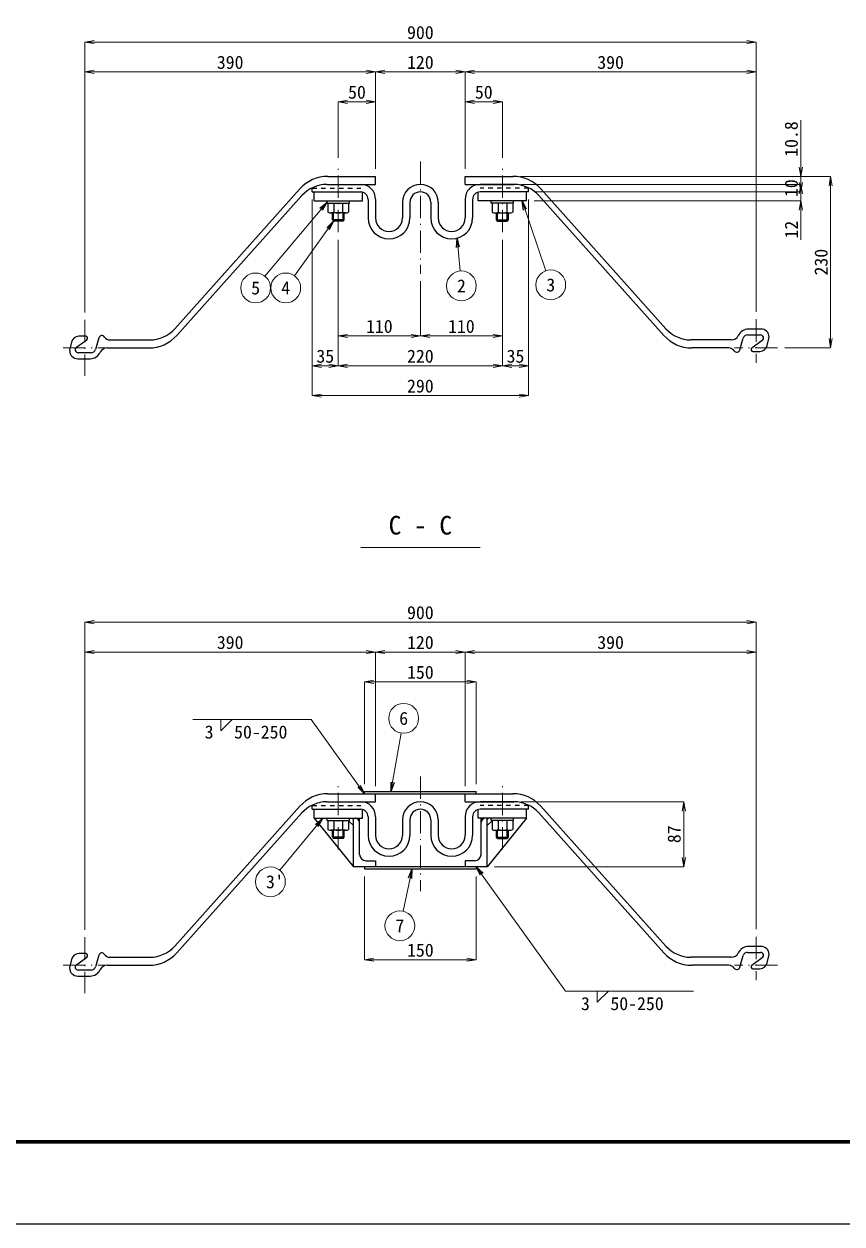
# Model space of a CAD drawing. Header units: millimetres. Extents: x -4215 to 12000, y -28161 to -8405.
# Drawn here: x 2702 to 5992, y -17315 to -12489 of the extents above; entities that cross this region are included whole.
import ezdxf
from ezdxf.enums import TextEntityAlignment as Align

# ---------------------------------------------------------------- set-up
doc = ezdxf.new("R2010")
doc.units = ezdxf.units.MM
doc.header["$LTSCALE"] = 15
doc.header["$PDSIZE"] = 300
doc.linetypes.add('SXF_一点短鎖線', pattern=[9.25, 6, -1.5, 0.25, -1.5])
doc.linetypes.add('SXF_跳び破線', pattern=[12, 6, -6])
doc.layers.get('Defpoints').update_dxf_attribs({"color": 153})
for name, color, linetype, lineweight in [('D-BMK', 2, 'SXF_一点短鎖線', 13), ('D-DCR-HCH1', 2, 'Continuous', 18), ('D-STR', 1, 'Continuous', 25), ('D-STR-DIM', 7, 'Continuous', 13), ('D-STR-HTXT', 7, 'Continuous', 13), ('D-TTL', 2, 'Continuous', 140), ('D-TTL-LINE', 7, 'Continuous', 13), ('D-TTL-TXT', 7, 'Continuous', 13)]:
    doc.layers.add(name, color=color, linetype=linetype, lineweight=lineweight)
doc.styles.add('MS ゴシック', font='MS Gothic.ttf')
doc.dimstyles.new('DIM-15', dxfattribs={"dimscale": 15, "dimtxt": 3.5, "dimasz": 2.5, "dimexe": 0, "dimexo": 2, "dimgap": 0.8, "dimtad": 1, "dimdec": 1, "dimdsep": 46, "dimtxsty": 'MS ゴシック', "dimblk": 'OPEN', "dimcen": 0.1, "dimaunit": 1, "dimadec": 4, "dimazin": 0, "dimtfac": 1, "dimtdec": 1, "dimtmove": 0, "dimatfit": 3, "dimldrblk": 'OPEN', "dimfxl": 1, "dimtolj": 1, "dimtzin": 0, "dimlwd": -1, "dimlwe": -1, "dimarcsym": 2})
doc.dimstyles.new('DIM-15-F', dxfattribs={"dimscale": 15, "dimtxt": 3.5, "dimasz": 2.5, "dimexe": 0, "dimexo": 2, "dimgap": 0.8, "dimtad": 1, "dimdec": 1, "dimdsep": 46, "dimtxsty": 'MS ゴシック', "dimblk": 'OPEN', "dimcen": 0.1, "dimaunit": 1, "dimadec": 4, "dimazin": 0, "dimtfac": 1, "dimtdec": 1, "dimtmove": 2, "dimatfit": 3, "dimldrblk": 'OPEN', "dimfxl": 1, "dimtolj": 1, "dimtzin": 0, "dimlwd": -1, "dimlwe": -1, "dimarcsym": 2})

# ---------------------------------------------------------------- blocks, each defined once
blk = doc.blocks.new('_Open')
at = {"color": 0, "linetype": 'ByBlock', "lineweight": -2}
for p, q in [((-1, 0.17), (0, 0)), ((-1, -0.17), (0, 0)), ((0, 0), (-1, 0))]:
    blk.add_line(p, q, dxfattribs=at)
blk = doc.blocks.new('*D117')
at = {"layer": 'D-STR-DIM', "color": 0, "transparency": 16777216}
for p, q in [((4476.6, -13072.1), (4476.6, -12802.1)), ((4514.1, -12802.1), (4589.1, -12802.1)), ((4626.6, -13027.1), (4626.6, -12802.1))]:
    blk.add_line(p, q, dxfattribs=at)
at = {"layer": 'Defpoints', "color": 0, "transparency": 16777216}
for p in [(4626.6, -12802.1), (4626.6, -13057.1), (4476.6, -13102.1)]:
    blk.add_point(p, dxfattribs=at)
at = {"layer": 'D-STR-DIM', "color": 0, "transparency": 16777216, "xscale": 37.5, "yscale": 37.5, "zscale": 37.5, "rotation": 180}
blk.add_blockref('_Open', (4476.6, -12802.1), dxfattribs=at)
at = {"layer": 'D-STR-DIM', "color": 0, "transparency": 16777216, "xscale": 37.5, "yscale": 37.5, "zscale": 37.5}
blk.add_blockref('_Open', (4626.6, -12802.1), dxfattribs=at)
at = {"layer": 'D-STR-DIM', "color": 0, "transparency": 16777216, "insert": (4551.6, -12763.9), "char_height": 52.5, "attachment_point": 5, "style": 'MS ゴシック'}
blk.add_mtext('\\A1;50', dxfattribs=at)
blk = doc.blocks.new('*D118')
at = {"layer": 'D-STR-DIM', "color": 0, "transparency": 16777216}
for p, q in [((4071.6, -15917.1), (4071.6, -16252.3)), ((4521.6, -15917.1), (4521.6, -16252.3)), ((4109.1, -16252.3), (4484.1, -16252.3))]:
    blk.add_line(p, q, dxfattribs=at)
at = {"layer": 'Defpoints', "color": 0, "transparency": 16777216}
for p in [(4071.6, -15887.1), (4521.6, -15887.1), (4521.6, -16252.3)]:
    blk.add_point(p, dxfattribs=at)
at = {"layer": 'D-STR-DIM', "color": 0, "transparency": 16777216, "xscale": 37.5, "yscale": 37.5, "zscale": 37.5, "rotation": 180}
blk.add_blockref('_Open', (4071.6, -16252.3), dxfattribs=at)
at = {"layer": 'D-STR-DIM', "color": 0, "transparency": 16777216, "xscale": 37.5, "yscale": 37.5, "zscale": 37.5}
blk.add_blockref('_Open', (4521.6, -16252.3), dxfattribs=at)
at = {"layer": 'D-STR-DIM', "color": 0, "transparency": 16777216, "insert": (4296.6, -16214.1), "char_height": 52.5, "attachment_point": 5, "style": 'MS ゴシック'}
blk.add_mtext('\\A1;150', dxfattribs=at)
blk = doc.blocks.new('*D119')
at = {"layer": 'D-STR-DIM', "color": 0, "transparency": 16777216}
for p, q in [((4702.6, -15617.1), (5355.9, -15617.1)), ((5355.9, -15654.6), (5355.9, -15840.6)), ((4595.1, -15878.1), (5355.9, -15878.1))]:
    blk.add_line(p, q, dxfattribs=at)
at = {"layer": 'Defpoints', "color": 0, "transparency": 16777216}
for p in [(4672.6, -15617.1), (4565.1, -15878.1), (5355.9, -15878.1)]:
    blk.add_point(p, dxfattribs=at)
at = {"layer": 'D-STR-DIM', "color": 0, "transparency": 16777216, "xscale": 37.5, "yscale": 37.5, "zscale": 37.5}
for p, rotation in [((5355.9, -15617.1), 90), ((5355.9, -15878.1), 270)]:
    blk.add_blockref('_Open', p, dxfattribs=dict(at, rotation=rotation))
at = {"layer": 'D-STR-DIM', "color": 0, "transparency": 16777216, "insert": (5317.6, -15747.6), "char_height": 52.5, "attachment_point": 5, "rotation": 90, "style": 'MS ゴシック'}
blk.add_mtext('\\A1;87', dxfattribs=at)
blk = doc.blocks.new('*D120')
at = {"layer": 'D-STR-DIM', "color": 0, "transparency": 16777216}
for p, q in [((4071.6, -15545.7), (4071.6, -15135)), ((4109.1, -15135), (4484.1, -15135)), ((4521.6, -15545.7), (4521.6, -15135))]:
    blk.add_line(p, q, dxfattribs=at)
at = {"layer": 'Defpoints', "color": 0, "transparency": 16777216}
for p in [(4521.6, -15135), (4071.6, -15575.7), (4521.6, -15575.7)]:
    blk.add_point(p, dxfattribs=at)
at = {"layer": 'D-STR-DIM', "color": 0, "transparency": 16777216, "xscale": 37.5, "yscale": 37.5, "zscale": 37.5, "rotation": 180}
blk.add_blockref('_Open', (4071.6, -15135), dxfattribs=at)
at = {"layer": 'D-STR-DIM', "color": 0, "transparency": 16777216, "xscale": 37.5, "yscale": 37.5, "zscale": 37.5}
blk.add_blockref('_Open', (4521.6, -15135), dxfattribs=at)
at = {"layer": 'D-STR-DIM', "color": 0, "transparency": 16777216, "insert": (4296.6, -15096.7), "char_height": 52.5, "attachment_point": 5, "style": 'MS ゴシック'}
blk.add_mtext('\\A1;150', dxfattribs=at)
blk = doc.blocks.new('*D121')
at = {"layer": 'D-STR-DIM', "color": 0, "transparency": 16777216}
for p, q in [((4116.6, -15554.7), (4116.6, -15015)), ((4154.1, -15015), (4439.1, -15015)), ((4476.6, -15554.7), (4476.6, -15015))]:
    blk.add_line(p, q, dxfattribs=at)
at = {"layer": 'Defpoints', "color": 0, "transparency": 16777216}
for p in [(4476.6, -15015), (4116.6, -15584.7), (4476.6, -15584.7)]:
    blk.add_point(p, dxfattribs=at)
at = {"layer": 'D-STR-DIM', "color": 0, "transparency": 16777216, "xscale": 37.5, "yscale": 37.5, "zscale": 37.5, "rotation": 180}
blk.add_blockref('_Open', (4116.6, -15015), dxfattribs=at)
at = {"layer": 'D-STR-DIM', "color": 0, "transparency": 16777216, "xscale": 37.5, "yscale": 37.5, "zscale": 37.5}
blk.add_blockref('_Open', (4476.6, -15015), dxfattribs=at)
at = {"layer": 'D-STR-DIM', "color": 0, "transparency": 16777216, "insert": (4296.6, -14976.7), "char_height": 52.5, "attachment_point": 5, "style": 'MS ゴシック'}
blk.add_mtext('\\A1;120', dxfattribs=at)
blk = doc.blocks.new('*D122')
at = {"layer": 'D-STR-DIM', "color": 0, "transparency": 16777216}
for p, q in [((4476.6, -15554.7), (4476.6, -15015)), ((4514.1, -15015), (5609.1, -15015)), ((5646.6, -16129.6), (5646.6, -15015))]:
    blk.add_line(p, q, dxfattribs=at)
at = {"layer": 'Defpoints', "color": 0, "transparency": 16777216}
for p in [(5646.6, -15015), (4476.6, -15584.7), (5646.6, -16159.6)]:
    blk.add_point(p, dxfattribs=at)
at = {"layer": 'D-STR-DIM', "color": 0, "transparency": 16777216, "xscale": 37.5, "yscale": 37.5, "zscale": 37.5, "rotation": 180}
blk.add_blockref('_Open', (4476.6, -15015), dxfattribs=at)
at = {"layer": 'D-STR-DIM', "color": 0, "transparency": 16777216, "xscale": 37.5, "yscale": 37.5, "zscale": 37.5}
blk.add_blockref('_Open', (5646.6, -15015), dxfattribs=at)
at = {"layer": 'D-STR-DIM', "color": 0, "transparency": 16777216, "insert": (5061.6, -14976.7), "char_height": 52.5, "attachment_point": 5, "style": 'MS ゴシック'}
blk.add_mtext('\\A1;390', dxfattribs=at)
blk = doc.blocks.new('*D123')
at = {"layer": 'D-STR-DIM', "color": 0, "transparency": 16777216}
for p, q in [((2946.6, -16132), (2946.6, -15015)), ((2984.1, -15015), (4079.1, -15015)), ((4116.6, -15554.7), (4116.6, -15015))]:
    blk.add_line(p, q, dxfattribs=at)
at = {"layer": 'Defpoints', "color": 0, "transparency": 16777216}
for p in [(4116.6, -15015), (4116.6, -15584.7), (2946.6, -16162)]:
    blk.add_point(p, dxfattribs=at)
at = {"layer": 'D-STR-DIM', "color": 0, "transparency": 16777216, "xscale": 37.5, "yscale": 37.5, "zscale": 37.5, "rotation": 180}
blk.add_blockref('_Open', (2946.6, -15015), dxfattribs=at)
at = {"layer": 'D-STR-DIM', "color": 0, "transparency": 16777216, "xscale": 37.5, "yscale": 37.5, "zscale": 37.5}
blk.add_blockref('_Open', (4116.6, -15015), dxfattribs=at)
at = {"layer": 'D-STR-DIM', "color": 0, "transparency": 16777216, "insert": (3531.6, -14976.7), "char_height": 52.5, "attachment_point": 5, "style": 'MS ゴシック'}
blk.add_mtext('\\A1;390', dxfattribs=at)
blk = doc.blocks.new('*D124')
at = {"layer": 'D-STR-DIM', "color": 0, "transparency": 16777216}
for p, q in [((2946.6, -16132), (2946.6, -14895)), ((2984.1, -14895), (5609.1, -14895)), ((5646.6, -16129.6), (5646.6, -14895))]:
    blk.add_line(p, q, dxfattribs=at)
at = {"layer": 'Defpoints', "color": 0, "transparency": 16777216}
for p in [(5646.6, -14895), (2946.6, -16162), (5646.6, -16159.6)]:
    blk.add_point(p, dxfattribs=at)
at = {"layer": 'D-STR-DIM', "color": 0, "transparency": 16777216, "xscale": 37.5, "yscale": 37.5, "zscale": 37.5, "rotation": 180}
blk.add_blockref('_Open', (2946.6, -14895), dxfattribs=at)
at = {"layer": 'D-STR-DIM', "color": 0, "transparency": 16777216, "xscale": 37.5, "yscale": 37.5, "zscale": 37.5}
blk.add_blockref('_Open', (5646.6, -14895), dxfattribs=at)
at = {"layer": 'D-STR-DIM', "color": 0, "transparency": 16777216, "insert": (4296.6, -14856.7), "char_height": 52.5, "attachment_point": 5, "style": 'MS ゴシック'}
blk.add_mtext('\\A1;900', dxfattribs=at)
blk = doc.blocks.new('*D125')
at = {"layer": 'D-STR-DIM', "color": 0, "transparency": 16777216}
for p, q in [((5826.7, -13064.6), (5826.7, -12876.8)), ((4699.1, -13102.1), (5826.7, -13102.1)), ((5826.7, -13134.5), (5826.7, -13102.1)), ((4702.6, -13134.5), (5826.7, -13134.5)), ((5826.7, -13172), (5826.7, -13209.5))]:
    blk.add_line(p, q, dxfattribs=at)
at = {"layer": 'Defpoints', "color": 0, "transparency": 16777216}
for p in [(4669.1, -13102.1), (4672.6, -13134.5), (5826.7, -13134.5)]:
    blk.add_point(p, dxfattribs=at)
at = {"layer": 'D-STR-DIM', "color": 0, "transparency": 16777216, "xscale": 37.5, "yscale": 37.5, "zscale": 37.5}
for p, rotation in [((5826.7, -13102.1), 270), ((5826.7, -13134.5), 90)]:
    blk.add_blockref('_Open', p, dxfattribs=dict(at, rotation=rotation))
at = {"layer": 'D-STR-DIM', "color": 0, "transparency": 16777216, "insert": (5788.5, -12952), "char_height": 52.5, "attachment_point": 5, "rotation": 90, "style": 'MS ゴシック'}
blk.add_mtext('\\A1;10.8', dxfattribs=at)
blk = doc.blocks.new('*D126')
at = {"layer": 'D-STR-DIM', "color": 0, "transparency": 16777216}
for p, q in [((5826.7, -13127), (5826.7, -13089.5)), ((4702.6, -13134.5), (5826.7, -13134.5)), ((4761.6, -13164.5), (5826.7, -13164.5)), ((5826.7, -13134.5), (5826.7, -13164.5)), ((5826.7, -13172), (5826.7, -13209.5))]:
    blk.add_line(p, q, dxfattribs=at)
at = {"layer": 'Defpoints', "color": 0, "transparency": 16777216}
for p in [(4672.6, -13134.5), (4731.6, -13164.5), (5826.7, -13164.5)]:
    blk.add_point(p, dxfattribs=at)
at = {"layer": 'D-STR-DIM', "color": 0, "transparency": 16777216, "xscale": 37.5, "yscale": 37.5, "zscale": 37.5}
for p, rotation in [((5826.7, -13164.5), 270), ((5826.7, -13134.5), 90)]:
    blk.add_blockref('_Open', p, dxfattribs=dict(at, rotation=rotation))
at = {"layer": 'D-STR-DIM', "color": 0, "transparency": 16777216, "insert": (5788.5, -13149.5), "char_height": 52.5, "attachment_point": 5, "rotation": 90, "style": 'MS ゴシック'}
blk.add_mtext('\\A1;10', dxfattribs=at)
blk = doc.blocks.new('*D127')
at = {"layer": 'D-STR-DIM', "color": 0, "transparency": 16777216}
for p, q in [((5826.7, -13127), (5826.7, -13089.5)), ((4761.6, -13164.5), (5826.7, -13164.5)), ((5826.7, -13164.5), (5826.7, -13200.5)), ((4754.1, -13200.5), (5826.7, -13200.5)), ((5826.7, -13238), (5826.7, -13357.4))]:
    blk.add_line(p, q, dxfattribs=at)
at = {"layer": 'Defpoints', "color": 0, "transparency": 16777216}
for p in [(4731.6, -13164.5), (4724.1, -13200.5), (5826.7, -13200.5)]:
    blk.add_point(p, dxfattribs=at)
at = {"layer": 'D-STR-DIM', "color": 0, "transparency": 16777216, "xscale": 37.5, "yscale": 37.5, "zscale": 37.5}
for p, rotation in [((5826.7, -13164.5), 270), ((5826.7, -13200.5), 90)]:
    blk.add_blockref('_Open', p, dxfattribs=dict(at, rotation=rotation))
at = {"layer": 'D-STR-DIM', "color": 0, "transparency": 16777216, "insert": (5788.5, -13316.4), "char_height": 52.5, "attachment_point": 5, "rotation": 90, "style": 'MS ゴシック'}
blk.add_mtext('\\A1;12', dxfattribs=at)
blk = doc.blocks.new('*D128')
at = {"layer": 'D-STR-DIM', "color": 0, "transparency": 16777216}
for p, q in [((4699.1, -13102.1), (5946.7, -13102.1)), ((5946.7, -13139.6), (5946.7, -13754.6)), ((5762.9, -13792.1), (5946.7, -13792.1))]:
    blk.add_line(p, q, dxfattribs=at)
at = {"layer": 'Defpoints', "color": 0, "transparency": 16777216}
for p in [(4669.1, -13102.1), (5732.9, -13792.1), (5946.7, -13792.1)]:
    blk.add_point(p, dxfattribs=at)
at = {"layer": 'D-STR-DIM', "color": 0, "transparency": 16777216, "xscale": 37.5, "yscale": 37.5, "zscale": 37.5}
for p, rotation in [((5946.7, -13102.1), 90), ((5946.7, -13792.1), 270)]:
    blk.add_blockref('_Open', p, dxfattribs=dict(at, rotation=rotation))
at = {"layer": 'D-STR-DIM', "color": 0, "transparency": 16777216, "insert": (5908.5, -13447.1), "char_height": 52.5, "attachment_point": 5, "rotation": 90, "style": 'MS ゴシック'}
blk.add_mtext('\\A1;230', dxfattribs=at)
blk = doc.blocks.new('*D129')
at = {"layer": 'D-STR-DIM', "color": 0, "transparency": 16777216}
for p, q in [((4731.6, -13194.5), (4731.6, -13863.8)), ((4626.6, -13356.8), (4626.6, -13863.8)), ((4664.1, -13863.8), (4694.1, -13863.8))]:
    blk.add_line(p, q, dxfattribs=at)
at = {"layer": 'Defpoints', "color": 0, "transparency": 16777216}
for p in [(4731.6, -13164.5), (4626.6, -13326.8), (4731.6, -13863.8)]:
    blk.add_point(p, dxfattribs=at)
at = {"layer": 'D-STR-DIM', "color": 0, "transparency": 16777216, "xscale": 37.5, "yscale": 37.5, "zscale": 37.5, "rotation": 180}
blk.add_blockref('_Open', (4626.6, -13863.8), dxfattribs=at)
at = {"layer": 'D-STR-DIM', "color": 0, "transparency": 16777216, "xscale": 37.5, "yscale": 37.5, "zscale": 37.5}
blk.add_blockref('_Open', (4731.6, -13863.8), dxfattribs=at)
at = {"layer": 'D-STR-DIM', "color": 0, "transparency": 16777216, "insert": (4679.1, -13825.6), "char_height": 52.5, "attachment_point": 5, "style": 'MS ゴシック'}
blk.add_mtext('\\A1;35', dxfattribs=at)
blk = doc.blocks.new('*D130')
at = {"layer": 'D-STR-DIM', "color": 0, "transparency": 16777216}
for p, q in [((3861.6, -13194.5), (3861.6, -13863.8)), ((3966.6, -13356.8), (3966.6, -13863.8)), ((3899.1, -13863.8), (3929.1, -13863.8))]:
    blk.add_line(p, q, dxfattribs=at)
at = {"layer": 'Defpoints', "color": 0, "transparency": 16777216}
for p in [(3861.6, -13164.5), (3966.6, -13326.8), (3966.6, -13863.8)]:
    blk.add_point(p, dxfattribs=at)
at = {"layer": 'D-STR-DIM', "color": 0, "transparency": 16777216, "xscale": 37.5, "yscale": 37.5, "zscale": 37.5, "rotation": 180}
blk.add_blockref('_Open', (3861.6, -13863.8), dxfattribs=at)
at = {"layer": 'D-STR-DIM', "color": 0, "transparency": 16777216, "xscale": 37.5, "yscale": 37.5, "zscale": 37.5}
blk.add_blockref('_Open', (3966.6, -13863.8), dxfattribs=at)
at = {"layer": 'D-STR-DIM', "color": 0, "transparency": 16777216, "insert": (3914.1, -13825.6), "char_height": 52.5, "attachment_point": 5, "style": 'MS ゴシック'}
blk.add_mtext('\\A1;35', dxfattribs=at)
blk = doc.blocks.new('*D131')
at = {"layer": 'D-STR-DIM', "color": 0, "transparency": 16777216}
for p, q in [((3966.6, -13356.8), (3966.6, -13743.8)), ((4296.6, -13523.6), (4296.6, -13743.8)), ((4004.1, -13743.8), (4259.1, -13743.8))]:
    blk.add_line(p, q, dxfattribs=at)
at = {"layer": 'Defpoints', "color": 0, "transparency": 16777216}
for p in [(3966.6, -13326.8), (4296.6, -13493.6), (4296.6, -13743.8)]:
    blk.add_point(p, dxfattribs=at)
at = {"layer": 'D-STR-DIM', "color": 0, "transparency": 16777216, "xscale": 37.5, "yscale": 37.5, "zscale": 37.5, "rotation": 180}
blk.add_blockref('_Open', (3966.6, -13743.8), dxfattribs=at)
at = {"layer": 'D-STR-DIM', "color": 0, "transparency": 16777216, "xscale": 37.5, "yscale": 37.5, "zscale": 37.5}
blk.add_blockref('_Open', (4296.6, -13743.8), dxfattribs=at)
at = {"layer": 'D-STR-DIM', "color": 0, "transparency": 16777216, "insert": (4131.6, -13705.6), "char_height": 52.5, "attachment_point": 5, "style": 'MS ゴシック'}
blk.add_mtext('\\A1;110', dxfattribs=at)
blk = doc.blocks.new('*D132')
at = {"layer": 'D-STR-DIM', "color": 0, "transparency": 16777216}
for p, q in [((4626.6, -13356.8), (4626.6, -13743.8)), ((4296.6, -13523.6), (4296.6, -13743.8)), ((4334.1, -13743.8), (4589.1, -13743.8))]:
    blk.add_line(p, q, dxfattribs=at)
at = {"layer": 'Defpoints', "color": 0, "transparency": 16777216}
for p in [(4626.6, -13326.8), (4296.6, -13493.6), (4626.6, -13743.8)]:
    blk.add_point(p, dxfattribs=at)
at = {"layer": 'D-STR-DIM', "color": 0, "transparency": 16777216, "xscale": 37.5, "yscale": 37.5, "zscale": 37.5, "rotation": 180}
blk.add_blockref('_Open', (4296.6, -13743.8), dxfattribs=at)
at = {"layer": 'D-STR-DIM', "color": 0, "transparency": 16777216, "xscale": 37.5, "yscale": 37.5, "zscale": 37.5}
blk.add_blockref('_Open', (4626.6, -13743.8), dxfattribs=at)
at = {"layer": 'D-STR-DIM', "color": 0, "transparency": 16777216, "insert": (4461.6, -13705.6), "char_height": 52.5, "attachment_point": 5, "style": 'MS ゴシック'}
blk.add_mtext('\\A1;110', dxfattribs=at)
blk = doc.blocks.new('*D133')
at = {"layer": 'D-STR-DIM', "color": 0, "transparency": 16777216}
for p, q in [((3966.6, -13356.8), (3966.6, -13863.8)), ((4626.6, -13356.8), (4626.6, -13863.8)), ((4004.1, -13863.8), (4589.1, -13863.8))]:
    blk.add_line(p, q, dxfattribs=at)
at = {"layer": 'Defpoints', "color": 0, "transparency": 16777216}
for p in [(3966.6, -13326.8), (4626.6, -13326.8), (4626.6, -13863.8)]:
    blk.add_point(p, dxfattribs=at)
at = {"layer": 'D-STR-DIM', "color": 0, "transparency": 16777216, "xscale": 37.5, "yscale": 37.5, "zscale": 37.5, "rotation": 180}
blk.add_blockref('_Open', (3966.6, -13863.8), dxfattribs=at)
at = {"layer": 'D-STR-DIM', "color": 0, "transparency": 16777216, "xscale": 37.5, "yscale": 37.5, "zscale": 37.5}
blk.add_blockref('_Open', (4626.6, -13863.8), dxfattribs=at)
at = {"layer": 'D-STR-DIM', "color": 0, "transparency": 16777216, "insert": (4296.6, -13825.6), "char_height": 52.5, "attachment_point": 5, "style": 'MS ゴシック'}
blk.add_mtext('\\A1;220', dxfattribs=at)
blk = doc.blocks.new('*D100')
at = {"layer": 'D-STR-DIM', "color": 0, "transparency": 16777216}
for p, q in [((3861.6, -13194.5), (3861.6, -13983.8)), ((4731.6, -13194.5), (4731.6, -13983.8)), ((3899.1, -13983.8), (4694.1, -13983.8))]:
    blk.add_line(p, q, dxfattribs=at)
at = {"layer": 'Defpoints', "color": 0, "transparency": 16777216}
for p in [(3861.6, -13164.5), (4731.6, -13164.5), (4731.6, -13983.8)]:
    blk.add_point(p, dxfattribs=at)
at = {"layer": 'D-STR-DIM', "color": 0, "transparency": 16777216, "xscale": 37.5, "yscale": 37.5, "zscale": 37.5, "rotation": 180}
blk.add_blockref('_Open', (3861.6, -13983.8), dxfattribs=at)
at = {"layer": 'D-STR-DIM', "color": 0, "transparency": 16777216, "xscale": 37.5, "yscale": 37.5, "zscale": 37.5}
blk.add_blockref('_Open', (4731.6, -13983.8), dxfattribs=at)
at = {"layer": 'D-STR-DIM', "color": 0, "transparency": 16777216, "insert": (4296.6, -13945.6), "char_height": 52.5, "attachment_point": 5, "style": 'MS ゴシック'}
blk.add_mtext('\\A1;290', dxfattribs=at)
blk = doc.blocks.new('*D101')
at = {"layer": 'D-STR-DIM', "color": 0, "transparency": 16777216}
for p, q in [((2946.6, -13649.5), (2946.6, -12562.1)), ((2984.1, -12562.1), (5609.1, -12562.1)), ((5646.6, -13647), (5646.6, -12562.1))]:
    blk.add_line(p, q, dxfattribs=at)
at = {"layer": 'Defpoints', "color": 0, "transparency": 16777216}
for p in [(5646.6, -12562.1), (2946.6, -13679.5), (5646.6, -13677)]:
    blk.add_point(p, dxfattribs=at)
at = {"layer": 'D-STR-DIM', "color": 0, "transparency": 16777216, "xscale": 37.5, "yscale": 37.5, "zscale": 37.5, "rotation": 180}
blk.add_blockref('_Open', (2946.6, -12562.1), dxfattribs=at)
at = {"layer": 'D-STR-DIM', "color": 0, "transparency": 16777216, "xscale": 37.5, "yscale": 37.5, "zscale": 37.5}
blk.add_blockref('_Open', (5646.6, -12562.1), dxfattribs=at)
at = {"layer": 'D-STR-DIM', "color": 0, "transparency": 16777216, "insert": (4296.6, -12523.9), "char_height": 52.5, "attachment_point": 5, "style": 'MS ゴシック'}
blk.add_mtext('\\A1;900', dxfattribs=at)
blk = doc.blocks.new('*D102')
at = {"layer": 'D-STR-DIM', "color": 0, "transparency": 16777216}
for p, q in [((4476.6, -13072.1), (4476.6, -12682.1)), ((4514.1, -12682.1), (5609.1, -12682.1)), ((5646.6, -13647), (5646.6, -12682.1))]:
    blk.add_line(p, q, dxfattribs=at)
at = {"layer": 'Defpoints', "color": 0, "transparency": 16777216}
for p in [(5646.6, -12682.1), (4476.6, -13102.1), (5646.6, -13677)]:
    blk.add_point(p, dxfattribs=at)
at = {"layer": 'D-STR-DIM', "color": 0, "transparency": 16777216, "xscale": 37.5, "yscale": 37.5, "zscale": 37.5, "rotation": 180}
blk.add_blockref('_Open', (4476.6, -12682.1), dxfattribs=at)
at = {"layer": 'D-STR-DIM', "color": 0, "transparency": 16777216, "xscale": 37.5, "yscale": 37.5, "zscale": 37.5}
blk.add_blockref('_Open', (5646.6, -12682.1), dxfattribs=at)
at = {"layer": 'D-STR-DIM', "color": 0, "transparency": 16777216, "insert": (5061.6, -12643.9), "char_height": 52.5, "attachment_point": 5, "style": 'MS ゴシック'}
blk.add_mtext('\\A1;390', dxfattribs=at)
blk = doc.blocks.new('*D103')
at = {"layer": 'D-STR-DIM', "color": 0, "transparency": 16777216}
for p, q in [((3966.6, -13027.1), (3966.6, -12802.1)), ((4004.1, -12802.1), (4079.1, -12802.1)), ((4116.6, -13072.1), (4116.6, -12802.1))]:
    blk.add_line(p, q, dxfattribs=at)
at = {"layer": 'Defpoints', "color": 0, "transparency": 16777216}
for p in [(4116.6, -12802.1), (3966.6, -13057.1), (4116.6, -13102.1)]:
    blk.add_point(p, dxfattribs=at)
at = {"layer": 'D-STR-DIM', "color": 0, "transparency": 16777216, "xscale": 37.5, "yscale": 37.5, "zscale": 37.5, "rotation": 180}
blk.add_blockref('_Open', (3966.6, -12802.1), dxfattribs=at)
at = {"layer": 'D-STR-DIM', "color": 0, "transparency": 16777216, "xscale": 37.5, "yscale": 37.5, "zscale": 37.5}
blk.add_blockref('_Open', (4116.6, -12802.1), dxfattribs=at)
at = {"layer": 'D-STR-DIM', "color": 0, "transparency": 16777216, "insert": (4041.6, -12763.9), "char_height": 52.5, "attachment_point": 5, "style": 'MS ゴシック'}
blk.add_mtext('\\A1;50', dxfattribs=at)
blk = doc.blocks.new('*D104')
at = {"layer": 'D-STR-DIM', "color": 0, "transparency": 16777216}
for p, q in [((4116.6, -13072.1), (4116.6, -12682.1)), ((4154.1, -12682.1), (4439.1, -12682.1)), ((4476.6, -13072.1), (4476.6, -12682.1))]:
    blk.add_line(p, q, dxfattribs=at)
at = {"layer": 'Defpoints', "color": 0, "transparency": 16777216}
for p in [(4476.6, -12682.1), (4116.6, -13102.1), (4476.6, -13102.1)]:
    blk.add_point(p, dxfattribs=at)
at = {"layer": 'D-STR-DIM', "color": 0, "transparency": 16777216, "xscale": 37.5, "yscale": 37.5, "zscale": 37.5, "rotation": 180}
blk.add_blockref('_Open', (4116.6, -12682.1), dxfattribs=at)
at = {"layer": 'D-STR-DIM', "color": 0, "transparency": 16777216, "xscale": 37.5, "yscale": 37.5, "zscale": 37.5}
blk.add_blockref('_Open', (4476.6, -12682.1), dxfattribs=at)
at = {"layer": 'D-STR-DIM', "color": 0, "transparency": 16777216, "insert": (4296.6, -12643.9), "char_height": 52.5, "attachment_point": 5, "style": 'MS ゴシック'}
blk.add_mtext('\\A1;120', dxfattribs=at)
blk = doc.blocks.new('*D105')
at = {"layer": 'D-STR-DIM', "color": 0, "transparency": 16777216}
for p, q in [((2946.6, -13649.5), (2946.6, -12682.1)), ((2984.1, -12682.1), (4079.1, -12682.1)), ((4116.6, -13072.1), (4116.6, -12682.1))]:
    blk.add_line(p, q, dxfattribs=at)
at = {"layer": 'Defpoints', "color": 0, "transparency": 16777216}
for p in [(4116.6, -12682.1), (4116.6, -13102.1), (2946.6, -13679.5)]:
    blk.add_point(p, dxfattribs=at)
at = {"layer": 'D-STR-DIM', "color": 0, "transparency": 16777216, "xscale": 37.5, "yscale": 37.5, "zscale": 37.5, "rotation": 180}
blk.add_blockref('_Open', (2946.6, -12682.1), dxfattribs=at)
at = {"layer": 'D-STR-DIM', "color": 0, "transparency": 16777216, "xscale": 37.5, "yscale": 37.5, "zscale": 37.5}
blk.add_blockref('_Open', (4116.6, -12682.1), dxfattribs=at)
at = {"layer": 'D-STR-DIM', "color": 0, "transparency": 16777216, "insert": (3531.6, -12643.9), "char_height": 52.5, "attachment_point": 5, "style": 'MS ゴシック'}
blk.add_mtext('\\A1;390', dxfattribs=at)

msp = doc.modelspace()

# ---------------------------------------------------------------- hatches: boundary and pattern name
at = {"layer": 'D-DCR-HCH1'}
h = msp.add_hatch(color=256, dxfattribs=at)
h.paths.add_polyline_path([(4019.05, -15683.08), (4028.05, -15683.08), (4028.05, -15692.08)])
h.paths.add_polyline_path([(4052.05, -15701.08, 0.4142136), (4034.05, -15683.08), (4052.05, -15683.08)])
h = msp.add_hatch(color=256, dxfattribs=at)
h.paths.add_polyline_path([(4574.05, -15683.08), (4565.05, -15683.08), (4565.05, -15692.08)])
h.paths.add_polyline_path([(4541.05, -15701.08, -0.4142136), (4559.05, -15683.08), (4541.05, -15683.08)])

# ---------------------------------------------------------------- linework, layer by layer
at = {"layer": 'D-BMK'}
for p, q in [((3966.55, -13326.78), (3966.55, -13057.13)), ((4296.55, -13042.13), (4296.55, -13493.63)), ((4626.55, -13326.78), (4626.55, -13057.13)), ((2946.55, -13679.45), (2946.55, -13904.81)), ((5646.55, -13677.02), (5646.55, -13851.5)), ((2860.24, -13792.13), (3032.87, -13792.13)), ((5732.87, -13792.13), (5560.24, -13792.13)), ((4296.55, -15515.68), (4296.55, -15976.18)), ((3966.55, -15809.33), (3966.55, -15539.68)), ((4626.55, -15809.33), (4626.55, -15539.68)), ((2946.55, -16162.01), (2946.55, -16387.36)), ((5646.55, -16159.58), (5646.55, -16334.05)), ((2860.24, -16274.68), (3032.87, -16274.68)), ((5732.87, -16274.68), (5560.24, -16274.68))]:
    msp.add_line(p, q, dxfattribs=at)
at = {"layer": 'D-STR'}
for p, q in [((3924.04, -13102.13), (4116.55, -13102.13)), ((4116.55, -13134.53), (4116.55, -13102.13)), ((4476.55, -13102.13), (4669.07, -13102.13)), ((4476.55, -13134.53), (4476.55, -13102.13)), ((3309.19, -13714.71), (3812.22, -13152.15)), ((3861.55, -13164.53), (3861.55, -13148.1)), ((3861.55, -13164.53), (4056.55, -13164.53)), ((3869.05, -13200.53), (3869.05, -13164.53)), ((3920.55, -13134.53), (4056.55, -13134.53)), ((3920.55, -13134.53), (4116.55, -13134.53)), ((4064.05, -13200.53), (4064.05, -13165.48)), ((4476.55, -13134.53), (4672.56, -13134.53)), ((4529.05, -13200.53), (4529.05, -13165.48)), ((4672.56, -13134.53), (4536.55, -13134.53)), ((4731.55, -13164.53), (4536.55, -13164.53)), ((4724.05, -13200.53), (4724.05, -13164.53)), ((4731.55, -13164.53), (4731.55, -13148.1)), ((5283.92, -13714.71), (4780.89, -13152.15)), ((3316.89, -13742.11), (3819.92, -13179.54)), ((3869.05, -13200.53), (4064.05, -13200.53)), ((3921.55, -13210.13), (3921.55, -13200.53)), ((3921.55, -13210.13), (4011.55, -13210.13)), ((3925, -13210.13), (3925, -13245.81)), ((3949, -13210.13), (3949, -13245.81)), ((3984.1, -13210.13), (3984.1, -13245.81)), ((4008.1, -13210.13), (4008.1, -13245.81)), ((4011.55, -13210.13), (4011.55, -13200.53)), ((4086.55, -13194.53), (4086.55, -13269.53)), ((4116.55, -13194.53), (4116.55, -13269.53)), ((4224.55, -13206.53), (4224.55, -13269.53)), ((4254.55, -13206.53), (4254.55, -13269.53)), ((4338.55, -13206.53), (4338.55, -13269.53)), ((4368.55, -13206.53), (4368.55, -13269.53)), ((4476.55, -13194.53), (4476.55, -13269.53)), ((4506.55, -13194.53), (4506.55, -13269.53)), ((4724.05, -13200.53), (4529.05, -13200.53)), ((4581.55, -13210.13), (4581.55, -13200.53)), ((4671.55, -13210.13), (4581.55, -13210.13)), ((4585, -13210.13), (4585, -13245.81)), ((4609, -13210.13), (4609, -13245.81)), ((4644.1, -13210.13), (4644.1, -13245.81)), ((4668.1, -13210.13), (4668.1, -13245.81)), ((4671.55, -13210.13), (4671.55, -13200.53)), ((5276.22, -13742.11), (4773.19, -13179.54)), ((3996.1, -13249.13), (3937, -13249.13)), ((3942.55, -13277.33), (3942.55, -13249.13)), ((3947.35, -13282.13), (3947.35, -13249.13)), ((3985.75, -13282.13), (3985.75, -13249.13)), ((3990.55, -13277.33), (3990.55, -13249.13)), ((4597, -13249.13), (4656.1, -13249.13)), ((4602.55, -13277.33), (4602.55, -13249.13)), ((4607.35, -13282.13), (4607.35, -13249.13)), ((4645.75, -13282.13), (4645.75, -13249.13)), ((4650.55, -13277.33), (4650.55, -13249.13)), ((3990.55, -13277.33), (3942.55, -13277.33)), ((3942.55, -13277.33), (3947.35, -13282.13)), ((3985.75, -13282.13), (3947.35, -13282.13)), ((3985.75, -13282.13), (3990.55, -13277.33)), ((4607.35, -13282.13), (4602.55, -13277.33)), ((4602.55, -13277.33), (4650.55, -13277.33)), ((4607.35, -13282.13), (4645.75, -13282.13)), ((4650.55, -13277.33), (4645.75, -13282.13)), ((2950.94, -13745.28), (2922.45, -13745.28)), ((3003.06, -13751.5), (2989.65, -13798.24)), ((5612.39, -13739.98), (5664.63, -13739.98)), ((5666.08, -13715.98), (5616.22, -13715.98)), ((5691.57, -13782.53), (5699.08, -13748.98)), ((2893.17, -13768.73), (2885.66, -13802.28)), ((2913.06, -13789.57), (2955.35, -13758.85)), ((3036.43, -13792.13), (3205.07, -13792.13)), ((3047.36, -13759.73), (3208.56, -13759.73)), ((5544.51, -13759.73), (5384.55, -13759.73)), ((5548.04, -13759.73), (5384.55, -13759.73)), ((5537.78, -13792.13), (5388.04, -13792.13)), ((5537.78, -13792.13), (5388.04, -13792.13)), ((5581.68, -13799.76), (5595.09, -13753.02)), ((5671.68, -13761.69), (5629.39, -13792.41)), ((2918.66, -13835.28), (2968.52, -13835.28)), ((2972.35, -13811.28), (2920.11, -13811.28)), ((5633.8, -13805.98), (5662.3, -13805.98)), ((3924.04, -15584.68), (4146.55, -15584.68)), ((4071.55, -15575.68), (4521.55, -15575.68)), ((4071.55, -15584.68), (4071.55, -15575.68)), ((4116.55, -15617.08), (4116.55, -15584.68)), ((4146.55, -15584.68), (4446.55, -15584.68)), ((4446.55, -15584.68), (4669.07, -15584.68)), ((4476.55, -15617.08), (4476.55, -15584.68)), ((4521.55, -15584.68), (4521.55, -15575.68)), ((3309.19, -16197.27), (3812.22, -15634.7)), ((3861.55, -15647.08), (3861.55, -15630.66)), ((3920.55, -15617.08), (4056.55, -15617.08)), ((3920.55, -15617.08), (4116.55, -15617.08)), ((4476.55, -15617.08), (4672.56, -15617.08)), ((4672.56, -15617.08), (4536.55, -15617.08)), ((4731.55, -15647.08), (4731.55, -15630.66)), ((5283.92, -16197.27), (4780.89, -15634.7)), ((3316.89, -16224.67), (3819.92, -15662.1)), ((3861.55, -15647.08), (4056.55, -15647.08)), ((3869.05, -15683.08), (3869.05, -15647.08)), ((4064.05, -15683.08), (4064.05, -15648.03)), ((4086.55, -15677.08), (4086.55, -15752.08)), ((4116.55, -15677.08), (4116.55, -15752.08)), ((4476.55, -15677.08), (4476.55, -15752.08)), ((4506.55, -15677.08), (4506.55, -15752.08)), ((4529.05, -15683.08), (4529.05, -15648.03)), ((4529.05, -15683.08), (4529.05, -15648.03)), ((4731.55, -15647.08), (4536.55, -15647.08)), ((4724.05, -15683.08), (4724.05, -15647.08)), ((5276.22, -16224.67), (4773.19, -15662.1)), ((3869.05, -15683.08), (4028.05, -15878.08)), ((3869.05, -15683.08), (4064.05, -15683.08)), ((3921.55, -15692.68), (3921.55, -15683.08)), ((3921.55, -15692.68), (4011.55, -15692.68)), ((3925, -15692.68), (3925, -15728.36)), ((3949, -15692.68), (3949, -15728.36)), ((3984.1, -15692.68), (3984.1, -15728.36)), ((4008.1, -15692.68), (4008.1, -15728.36)), ((4008.1, -15693.13), (4028.05, -15713.08)), ((4011.55, -15692.68), (4011.55, -15683.08)), ((4028.05, -15878.08), (4028.05, -15683.08)), ((4052.05, -15828.58), (4052.05, -15683.08)), ((4224.55, -15689.08), (4224.55, -15752.08)), ((4254.55, -15689.08), (4254.55, -15752.08)), ((4338.55, -15689.08), (4338.55, -15752.08)), ((4368.55, -15689.08), (4368.55, -15752.08)), ((4724.05, -15683.08), (4529.05, -15683.08)), ((4541.05, -15828.58), (4541.05, -15683.08)), ((4724.05, -15683.08), (4565.05, -15878.08)), ((4565.05, -15878.08), (4565.05, -15683.08)), ((4585, -15693.13), (4565.05, -15713.08)), ((4581.55, -15692.68), (4581.55, -15683.08)), ((4671.55, -15692.68), (4581.55, -15692.68)), ((4585, -15692.68), (4585, -15728.36)), ((4609, -15692.68), (4609, -15728.36)), ((4644.1, -15692.68), (4644.1, -15728.36)), ((4668.1, -15692.68), (4668.1, -15728.36)), ((4671.55, -15692.68), (4671.55, -15683.08)), ((3996.1, -15731.68), (3937, -15731.68)), ((3942.55, -15759.88), (3942.55, -15731.68)), ((3942.55, -15759.88), (3947.35, -15764.68)), ((3990.55, -15759.88), (3942.55, -15759.88)), ((3947.35, -15764.68), (3947.35, -15731.68)), ((3985.75, -15764.68), (3947.35, -15764.68)), ((3985.75, -15764.68), (3985.75, -15731.68)), ((3985.75, -15764.68), (3990.55, -15759.88)), ((3990.55, -15759.88), (3990.55, -15731.68)), ((4597, -15731.68), (4656.1, -15731.68)), ((4602.55, -15759.88), (4602.55, -15731.68)), ((4602.55, -15759.88), (4650.55, -15759.88)), ((4607.35, -15764.68), (4602.55, -15759.88)), ((4607.35, -15764.68), (4607.35, -15731.68)), ((4607.35, -15764.68), (4645.75, -15764.68)), ((4645.75, -15764.68), (4645.75, -15731.68)), ((4650.55, -15759.88), (4645.75, -15764.68)), ((4650.55, -15759.88), (4650.55, -15731.68)), ((4077.55, -15854.08), (4116.55, -15854.08)), ((4116.55, -15854.08), (4116.55, -15878.08)), ((4515.55, -15854.08), (4476.55, -15854.08)), ((4476.55, -15854.08), (4476.55, -15878.08)), ((4553.05, -15878.08), (4028.05, -15878.08)), ((4071.55, -15878.08), (4071.55, -15887.08)), ((4071.55, -15887.08), (4521.55, -15887.08)), ((4565.05, -15878.08), (4476.55, -15878.08)), ((4521.55, -15878.08), (4521.55, -15887.08)), ((5666.08, -16198.53), (5616.22, -16198.53)), ((2893.17, -16251.29), (2885.66, -16284.83)), ((2913.06, -16272.13), (2955.35, -16241.4)), ((2950.94, -16227.83), (2922.45, -16227.83)), ((3003.06, -16234.06), (2989.65, -16280.8)), ((3047.36, -16242.28), (3208.56, -16242.28)), ((5548.04, -16242.28), (5384.55, -16242.28)), ((5581.68, -16282.31), (5595.09, -16235.57)), ((5612.39, -16222.53), (5664.63, -16222.53)), ((5671.68, -16244.24), (5629.39, -16274.96)), ((5691.57, -16265.08), (5699.08, -16231.53)), ((2972.35, -16293.83), (2920.11, -16293.83)), ((3036.43, -16274.68), (3205.07, -16274.68)), ((5537.78, -16274.68), (5388.04, -16274.68)), ((5633.8, -16288.53), (5662.3, -16288.53)), ((2918.66, -16317.83), (2968.52, -16317.83))]:
    msp.add_line(p, q, dxfattribs=at)
at = {"layer": 'D-STR', "linetype": 'SXF_跳び破線', "ltscale": 0.2}
for p, q in [((3861.55, -13149.53), (4056.55, -13149.53)), ((4731.55, -13149.53), (4536.55, -13149.53)), ((3861.55, -15632.08), (4056.55, -15632.08)), ((4731.55, -15632.08), (4536.55, -15632.08))]:
    msp.add_line(p, q, dxfattribs=at)
at = {"layer": 'D-STR'}
for centre, radius, start, end in [((3924.04, -13252.13), 150, 90, 138.19817), ((4669.07, -13252.13), 150, 41.80183, 90), ((3920.55, -13269.53), 135, 90, 138.19817), ((4056.55, -13194.53), 60, 0, 90), ((4056.55, -13194.53), 30, 0, 90), ((4296.55, -13206.53), 72, 90, 180), ((4296.55, -13206.53), 42, 90, 180), ((4296.55, -13206.53), 72, 0, 90), ((4296.55, -13206.53), 42, 0, 90), ((4536.55, -13194.53), 60, 90, 180), ((4536.55, -13194.53), 30, 90, 180), ((4672.56, -13269.53), 135, 41.80183, 90), ((3937, -13225.8), 23.33, 239.03975, 300.96025), ((3966.55, -13201.13), 48, 248.55395, 291.44605), ((3996.1, -13225.8), 23.33, 239.03975, 300.96025), ((4170.55, -13269.53), 84, 180, 0), ((4170.55, -13269.53), 54, 180, 0), ((4422.55, -13269.53), 84, 180, 0), ((4422.55, -13269.53), 54, 180, 0), ((4597, -13225.8), 23.33, 239.03975, 300.96025), ((4626.55, -13201.13), 48, 248.55395, 291.44605), ((4656.1, -13225.8), 23.33, 239.03975, 300.96025), ((2922.45, -13775.28), 30, 90, 167.39139), ((2950.94, -13752.78), 7.5, 306, 90), ((3015.29, -13755.08), 12.75, 33.03396, 163.70505), ((3047.36, -13734.23), 25.5, 213.03396, 270), ((3205.07, -13642.13), 150, 270, 318.19817), ((3208.56, -13624.73), 135, 270, 318.19817), ((5388.04, -13642.13), 150, 221.80183, 270), ((5384.55, -13624.73), 135, 221.80183, 270), ((5548.04, -13729.73), 30, 270, 335.37752), ((5616.22, -13760.98), 45, 90, 155.37752), ((5612.39, -13757.98), 18, 90, 164), ((5664.63, -13751.98), 12, 306, 90), ((5666.08, -13748.98), 33, 0, 90), ((2920.11, -13799.28), 12, 126, 270), ((2972.35, -13793.28), 18, 270, 344), ((3036.43, -13822.13), 30, 90, 154.87228), ((5537.78, -13817.63), 25.5, 34.11268, 90), ((5569.45, -13796.18), 12.75, 214.11268, 343.70505), ((5633.8, -13798.48), 7.5, 126, 270), ((5662.3, -13775.98), 30, 270, 347.39139), ((2918.66, -13802.28), 33, 180, 270), ((2968.52, -13790.28), 45, 270, 334.87228), ((3924.04, -15734.68), 150, 90, 138.19817), ((4669.07, -15734.68), 150, 41.80183, 90), ((3920.55, -15752.08), 135, 90, 138.19817), ((4056.55, -15677.08), 60, 0, 90), ((4296.55, -15689.08), 72, 90, 180), ((4296.55, -15689.08), 72, 0, 90), ((4536.55, -15677.08), 60, 90, 180), ((4672.56, -15752.08), 135, 41.80183, 90), ((4056.55, -15677.08), 30, 0, 90), ((4296.55, -15689.08), 42, 90, 180), ((4296.55, -15689.08), 42, 0, 90), ((4536.55, -15677.08), 30, 90, 180), ((3937, -15708.36), 23.33, 239.03975, 300.96025), ((3966.55, -15683.68), 48, 248.55395, 291.44605), ((3996.1, -15708.36), 23.33, 239.03975, 300.96025), ((4034.05, -15701.08), 18, 0, 90), ((4559.05, -15701.08), 18, 90, 180), ((4597, -15708.36), 23.33, 239.03975, 300.96025), ((4626.55, -15683.68), 48, 248.55395, 291.44605), ((4656.1, -15708.36), 23.33, 239.03975, 300.96025), ((4170.55, -15752.08), 84, 180, 0), ((4170.55, -15752.08), 54, 180, 0), ((4422.55, -15752.08), 84, 180, 0), ((4422.55, -15752.08), 54, 180, 0), ((4077.55, -15828.58), 25.5, 180, 270), ((4515.55, -15828.58), 25.5, 270, 0), ((3208.56, -16107.28), 135, 270, 318.19817), ((5384.55, -16107.28), 135, 221.80183, 270), ((5616.22, -16243.53), 45, 90, 155.37752), ((5666.08, -16231.53), 33, 0, 90), ((2922.45, -16257.83), 30, 90, 167.39139), ((2950.94, -16235.33), 7.5, 306, 90), ((3015.29, -16237.63), 12.75, 33.03396, 163.70505), ((3047.36, -16216.78), 25.5, 213.03396, 270), ((3205.07, -16124.68), 150, 270, 318.19817), ((5388.04, -16124.68), 150, 221.80183, 270), ((5548.04, -16212.28), 30, 270, 335.37752), ((5612.39, -16240.53), 18, 90, 164), ((5664.63, -16234.53), 12, 306, 90), ((2918.66, -16284.83), 33, 180, 270), ((2920.11, -16281.83), 12, 126, 270), ((2968.52, -16272.83), 45, 270, 334.87228), ((2972.35, -16275.83), 18, 270, 344), ((3036.43, -16304.68), 30, 90, 154.87228), ((5537.78, -16300.18), 25.5, 34.11268, 90), ((5569.45, -16278.73), 12.75, 214.11268, 343.70505), ((5633.8, -16281.03), 7.5, 126, 270), ((5662.3, -16258.53), 30, 270, 347.39139)]:
    msp.add_arc(centre, radius, start, end, dxfattribs=at)
at = {"layer": 'D-STR-HTXT'}
for p, q in [((3494.42, -15331.26), (3494.42, -15286.26)), ((3494.42, -15331.26), (3539.42, -15286.26)), ((5007.8, -16423.43), (5052.8, -16378.43)), ((5007.8, -16423.43), (5007.8, -16378.43))]:
    msp.add_line(p, q, dxfattribs=at)
for centre in [(3634.13, -13550.74), (3755.1, -13550.74), (4461.55, -13542.66), (4820.94, -13538.54), (4229.45, -15281.57), (3693.41, -15938.79), (4214.27, -16115.71)]:
    msp.add_circle(centre, 60, dxfattribs=at)
at = {"layer": 'D-TTL'}
msp.add_line((-307.5, -16984.97), (11692.5, -16984.97), dxfattribs=at)
at = {"layer": 'D-TTL-LINE'}
msp.add_line((4056.55, -14594.99), (4536.55, -14594.99), dxfattribs=at)
at = {"layer": 'Defpoints', "color": 1}
msp.add_line((-615, -17314.97), (12000, -17314.97), dxfattribs=at)

# ---------------------------------------------------------------- texts
at = {"layer": 'D-STR-HTXT', "style": 'MS ゴシック'}
for s, p in [('5', (3634.13, -13550.74)), ('4', (3755.1, -13550.74)), ('2', (4461.55, -13542.66)), ('3', (4820.94, -13538.54)), ('6', (4229.45, -15281.57)), (" 3'", (3693.41, -15938.79)), ('7', (4214.27, -16115.71))]:
    msp.add_text(s, height=52.5, dxfattribs=at).set_placement(p, align=Align.MIDDLE_CENTER)
for s, p in [('3', (3429.1, -15362.78)), ('50-250', (3547.53, -15362.76)), ('3', (4942.47, -16454.94)), ('50-250', (5060.91, -16454.92))]:
    msp.add_text(s, height=52.5, dxfattribs=at).set_placement(p)
at = {"layer": 'D-TTL-TXT', "style": 'MS ゴシック'}
msp.add_text('C - C', height=75, dxfattribs=at).set_placement((4296.55, -14504.99), align=Align.MIDDLE_CENTER)

# ---------------------------------------------------------------- dimensions: what is measured, and where the dimension line sits
at = {"layer": 'D-STR-DIM'}
for base, p1, p2, picture, middle in [((5646.55, -12562.13), (2946.55, -13679.45), (5646.55, -13677.02), '*D101', (4296.55, -12523.88)), ((4116.55, -12682.13), (2946.55, -13679.45), (4116.55, -13102.13), '*D105', (3531.55, -12643.88)), ((4476.55, -12682.13), (4116.55, -13102.13), (4476.55, -13102.13), '*D104', (4296.55, -12643.88)), ((5646.55, -12682.13), (4476.55, -13102.13), (5646.55, -13677.02), '*D102', (5061.55, -12643.88)), ((4116.55, -12802.13), (3966.55, -13057.13), (4116.55, -13102.13), '*D103', (4041.55, -12763.88)), ((4626.55, -12802.13), (4476.55, -13102.13), (4626.55, -13057.13), '*D117', (4551.55, -12763.88)), ((3966.55, -13863.85), (3861.55, -13164.53), (3966.55, -13326.78), '*D130', (3914.05, -13825.6)), ((4731.55, -13983.85), (3861.55, -13164.53), (4731.55, -13164.53), '*D100', (4296.55, -13945.6)), ((4731.55, -13863.85), (4626.55, -13326.78), (4731.55, -13164.53), '*D129', (4679.05, -13825.6)), ((4296.55, -13743.85), (3966.55, -13326.78), (4296.55, -13493.63), '*D131', (4131.55, -13705.6)), ((4626.55, -13863.85), (3966.55, -13326.78), (4626.55, -13326.78), '*D133', (4296.55, -13825.6)), ((4626.55, -13743.85), (4296.55, -13493.63), (4626.55, -13326.78), '*D132', (4461.55, -13705.6)), ((5646.55, -14894.99), (2946.55, -16162.01), (5646.55, -16159.58), '*D124', (4296.55, -14856.74)), ((4116.55, -15014.99), (2946.55, -16162.01), (4116.55, -15584.68), '*D123', (3531.55, -14976.74)), ((4476.55, -15014.99), (4116.55, -15584.68), (4476.55, -15584.68), '*D121', (4296.55, -14976.74)), ((5646.55, -15014.99), (4476.55, -15584.68), (5646.55, -16159.58), '*D122', (5061.55, -14976.74)), ((4521.55, -15134.99), (4071.55, -15575.68), (4521.55, -15575.68), '*D120', (4296.55, -15096.74)), ((4521.55, -16252.31), (4071.55, -15887.08), (4521.55, -15887.08), '*D118', (4296.55, -16214.06))]:
    dim = msp.add_linear_dim(base=base, p1=p1, p2=p2, dimstyle='DIM-15-F', override={"dimlfac": 0.333333}, dxfattribs=at)
    dim.commit()
    dim.dimension.update_dxf_attribs({"geometry": picture, "text_midpoint": middle})
for base, p1, p2, dimstyle, override, picture, middle in [((5826.71, -13134.53), (4669.07, -13102.13), (4672.56, -13134.53), 'DIM-15', {"dimjust": 1, "dimlfac": 0.333333}, '*D125', (5788.46, -12951.97)), ((5946.71, -13792.13), (4669.07, -13102.13), (5732.87, -13792.13), 'DIM-15-F', {"dimlfac": 0.333333}, '*D128', (5908.46, -13447.13)), ((5826.71, -13164.53), (4672.56, -13134.53), (4731.55, -13164.53), 'DIM-15-F', {"dimlfac": 0.333333, "dimtix": 1}, '*D126', (5788.46, -13149.53)), ((5826.71, -13200.53), (4731.55, -13164.53), (4724.05, -13200.53), 'DIM-15', {"dimlfac": 0.333333}, '*D127', (5788.46, -13316.44)), ((5355.86, -15878.08), (4672.56, -15617.08), (4565.05, -15878.08), 'DIM-15-F', {"dimlfac": 0.333333}, '*D119', (5317.61, -15747.58))]:
    dim = msp.add_linear_dim(base=base, p1=p1, p2=p2, angle=90, dimstyle=dimstyle, override=override, dxfattribs=at)
    dim.commit()
    dim.dimension.update_dxf_attribs({"geometry": picture, "text_midpoint": middle})

# ---------------------------------------------------------------- leaders
at = {"layer": 'D-STR-HTXT'}
for points in [[(3921.55, -13205.33), (3671.73, -13504.02)], [(4705.54, -13200.53), (4801.55, -13481.76)], [(3947.35, -13282.13), (3790.02, -13501.95)], [(4444.32, -13350.66), (4456.19, -13482.9)], [(4071.55, -15584.68), (3857.4, -15286.26), (3381.32, -15286.26)], [(4178.09, -15575.68), (4219.13, -15340.67)], [(3903.99, -15683.08), (3731.55, -15892.48)], [(4263.61, -15887.08), (4226.92, -16057.06)], [(4521.55, -15878.08), (4880.61, -16378.43), (5395.42, -16378.43)]]:
    msp.add_leader(points, dimstyle='DIM-15-F', dxfattribs=at)

doc.saveas('drawing.dxf')
